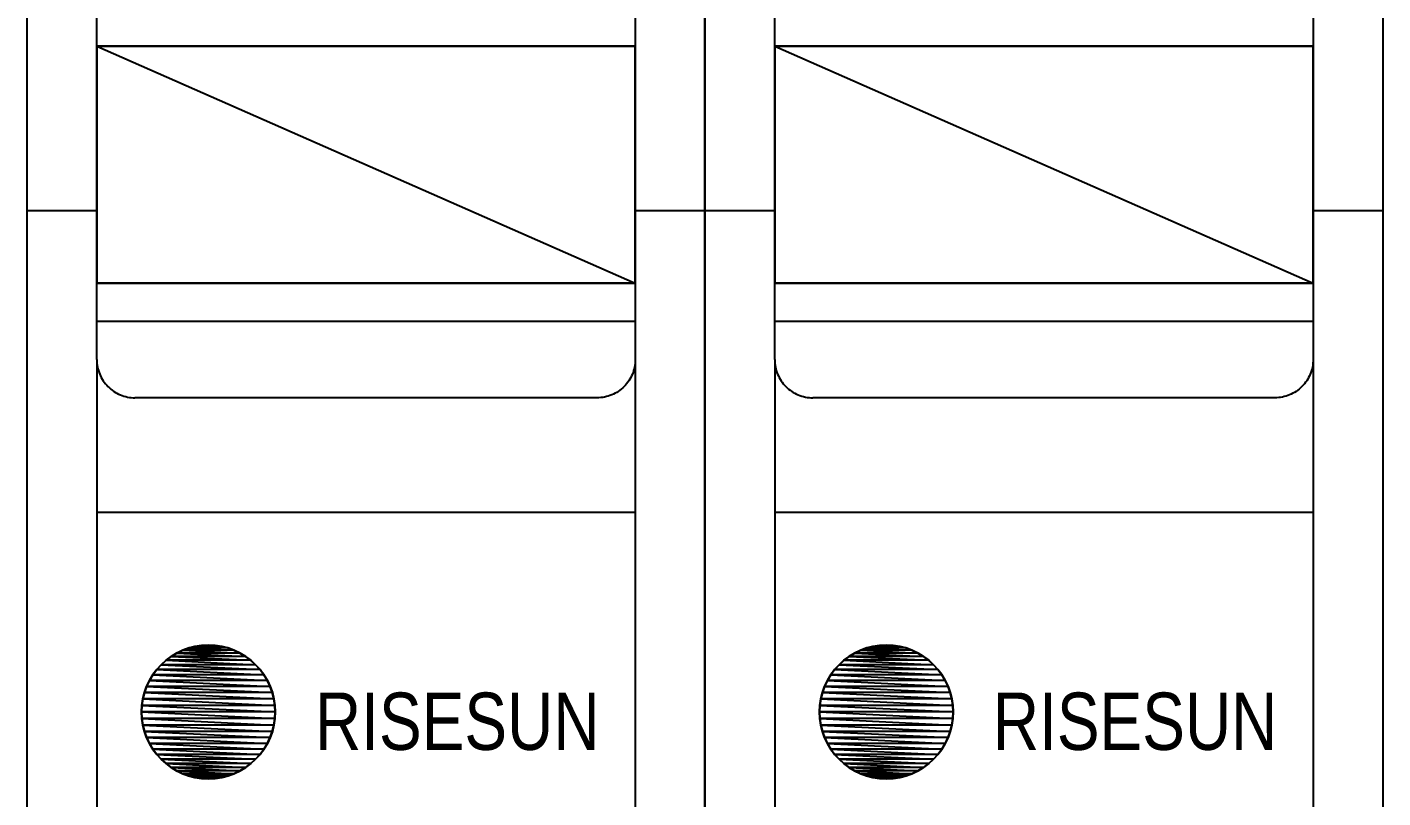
# Model space of a CAD drawing. Header units: millimetres. Extents: x -208796 to -83323, y 30910 to 103951.
# Drawn here: x -110485.06 to -110449.12, y 39875.86 to 39896.29 of the extents above; entities that cross this region are included whole.
import ezdxf

# ---------------------------------------------------------------- set-up
doc = ezdxf.new("R2010")
doc.units = ezdxf.units.MM
doc.header["$LTSCALE"] = 3
doc.linetypes.add('NEW_LINE159', pattern=[0.7, 0.5, -0.2])
doc.layers.add('DUT', color=7, linetype='Continuous')
doc.styles.add('Arial', font='arial.ttf')

# ---------------------------------------------------------------- blocks, each defined once
blk = doc.blocks.new('*U127')
for points in [[(-8.986, 0), (-8.986, 79.4816), (8.986, 79.4816), (8.986, 0), (-8.986, 0)], [(-7.1381, 60.1427), (-7.1381, 62.1677)], [(7.1382, 62.1677), (7.1382, 60.1427)], [(-7.1381, 60.1427), (7.1382, 60.1427)], [(-7.1381, 53.8652), (-7.1381, 60.1427)], [(7.1382, 60.1427), (7.1382, 53.8652)], [(-8.986, 55.789), (-7.1177, 55.789)], [(7.1177, 55.789), (8.986, 55.789)], [(-7.1381, 51.8402), (-7.1381, 53.8652)], [(7.1382, 53.8652), (-7.1381, 53.8652)], [(7.1382, 53.8652), (7.1382, 51.8402), (7.1382, 51.8402), (7.1368, 51.7901), (7.1332, 51.7402), (7.1269, 51.6908), (7.1185, 51.6419), (7.1075, 51.5937), (7.0943, 51.546), (7.0787, 51.4991), (7.061, 51.4528), (7.0409, 51.4077), (7.0187, 51.3636), (6.9943, 51.3206), (6.9679, 51.2786), (6.9392, 51.2381), (6.9087, 51.1986), (6.8761, 51.1607), (6.8416, 51.1242), (6.8416, 51.1242), (6.8051, 51.0897), (6.7672, 51.0571), (6.7277, 51.0266), (6.6872, 50.9979), (6.6452, 50.9715), (6.6022, 50.9471), (6.5581, 50.9249), (6.513, 50.9048), (6.4668, 50.8871), (6.4199, 50.8716), (6.3722, 50.8584), (6.324, 50.8474), (6.2751, 50.839), (6.2257, 50.8327), (6.1758, 50.8291), (6.1257, 50.8277), (-6.1256, 50.8277)], [(7.1382, 52.8527), (-7.1381, 52.8527)], [(-7.1381, 51.8402), (-7.1381, 51.8402), (-7.1369, 51.7901), (-7.1333, 51.7402), (-7.1273, 51.6908), (-7.1186, 51.6419), (-7.1078, 51.5937), (-7.0945, 51.546), (-7.079, 51.4991), (-7.0611, 51.4528), (-7.0412, 51.4077), (-7.019, 51.3636), (-6.9947, 51.3206), (-6.9681, 51.2786), (-6.9397, 51.2381), (-6.909, 51.1986), (-6.8764, 51.1607), (-6.8416, 51.1242), (-6.8416, 51.1242), (-6.8054, 51.0897), (-6.7675, 51.0571), (-6.7282, 51.0266), (-6.6875, 50.9979), (-6.6458, 50.9715), (-6.6026, 50.9471), (-6.5585, 50.9249), (-6.5132, 50.9048), (-6.4672, 50.8871), (-6.4203, 50.8716), (-6.3727, 50.8584), (-6.3242, 50.8474), (-6.2754, 50.839), (-6.2259, 50.8327), (-6.176, 50.8291), (-6.1256, 50.8277)], [(-7.1381, 51.8402), (-7.1381, 20.4526)], [(7.1382, 51.8402), (7.1382, 20.4526)], [(7.1382, 47.7902), (-7.1381, 47.7902)]]:
    blk.add_lwpolyline(points)
at = {"color": 144}
for points in [[(-7.1381, 60.1427), (7.1382, 60.1427)], [(-7.1381, 60.1427), (-7.1381, 60.1427)], [(-7.1381, 60.1427), (7.1382, 53.8652)], [(7.1382, 53.8652), (-7.1381, 53.8652), (-7.1381, 60.1427)], [(-7.1381, 60.1427), (7.1382, 53.8652)], [(7.1382, 53.8652), (7.1382, 60.1427), (-7.1381, 60.1427)], [(-7.1381, 60.1427), (7.1382, 60.1427)], [(-7.1381, 60.1427), (-7.1381, 53.8652)], [(7.1382, 60.1427), (7.1382, 53.8652)], [(-7.1381, 53.8652), (7.1382, 53.8652)], [(-7.1381, 53.8652), (-7.1381, 53.8652)], [(-7.1381, 53.8652), (7.1382, 53.8652)]]:
    blk.add_lwpolyline(points, dxfattribs=at)
at = {"color": 251, "linetype": 'NEW_LINE159'}
blk.add_lwpolyline([(-2.4074, 42.502), (-2.4074, 42.502), (-2.4166, 42.6833), (-2.4435, 42.8593), (-2.4872, 43.0291), (-2.5467, 43.1918), (-2.6215, 43.3468), (-2.7102, 43.4929), (-2.8123, 43.6293), (-2.9265, 43.755), (-3.0524, 43.8695), (-3.1888, 43.9714), (-3.3349, 44.0603), (-3.4897, 44.1348), (-3.6526, 44.1944), (-3.8223, 44.238), (-3.9983, 44.2649), (-4.1793, 44.2739), (-4.1793, 44.2739), (-4.3606, 44.2649), (-4.5366, 44.238), (-4.7064, 44.1944), (-4.8691, 44.1348), (-5.0241, 44.0603), (-5.1701, 43.9714), (-5.3065, 43.8695), (-5.4322, 43.755), (-5.5467, 43.6293), (-5.6486, 43.4929), (-5.7375, 43.3468), (-5.812, 43.1918), (-5.8716, 43.0291), (-5.9152, 42.8593), (-5.9421, 42.6833), (-5.9511, 42.502), (-5.9511, 42.502), (-5.9422, 42.321), (-5.9153, 42.145), (-5.8717, 41.9753), (-5.8121, 41.8124), (-5.7376, 41.6576), (-5.6487, 41.5115), (-5.5468, 41.3751), (-5.4323, 41.2492), (-5.3066, 41.135), (-5.1702, 41.0329), (-5.0241, 40.9442), (-4.8691, 40.8694), (-4.7064, 40.8099), (-4.5366, 40.7662), (-4.3606, 40.7393), (-4.1793, 40.7301), (-4.1793, 40.7301), (-3.9983, 40.7393), (-3.8223, 40.7662), (-3.6526, 40.8099), (-3.4897, 40.8694), (-3.3349, 40.9442), (-3.1888, 41.0329), (-3.0524, 41.135), (-2.9265, 41.2492), (-2.8123, 41.3751), (-2.7102, 41.5115), (-2.6215, 41.6576), (-2.5467, 41.8124), (-2.4872, 41.9753), (-2.4435, 42.145), (-2.4166, 42.321), (-2.4074, 42.502)], dxfattribs=at)
at = {"color": 251}
for points in [[(-3.6649, 44.1975), (-4.6936, 44.1975), (-4.5249, 44.2398)], [(-4.5249, 44.2398), (-4.6936, 44.1975)], [(-3.8336, 44.2398), (-4.5249, 44.2398), (-4.3529, 44.2653)], [(-4.3529, 44.2653), (-4.5249, 44.2398)], [(-4.5249, 44.2398), (-3.6649, 44.1975)], [(-4.5249, 44.2398), (-3.6649, 44.1975)], [(-3.6649, 44.1975), (-3.8336, 44.2398), (-4.5249, 44.2398)], [(-4.0056, 44.2653), (-4.3529, 44.2653), (-4.1793, 44.2739)], [(-4.1793, 44.2739), (-4.3529, 44.2653)], [(-4.3529, 44.2653), (-3.8336, 44.2398)], [(-4.3529, 44.2653), (-3.8336, 44.2398)], [(-3.8336, 44.2398), (-4.0056, 44.2653), (-4.3529, 44.2653)], [(-4.1793, 44.2739), (-4.0056, 44.2653)], [(-4.0056, 44.2653), (-4.1793, 44.2739)], [(-4.0056, 44.2653), (-3.8336, 44.2398)], [(-3.8336, 44.2398), (-3.6649, 44.1975)], [(-2.9264, 43.7549), (-5.4322, 43.7549), (-5.3033, 43.8716)], [(-5.3033, 43.8716), (-5.4322, 43.7549)], [(-3.0552, 43.8716), (-5.3033, 43.8716), (-5.1637, 43.9753)], [(-5.1637, 43.9753), (-5.3033, 43.8716)], [(-5.3033, 43.8716), (-2.9264, 43.7549)], [(-5.3033, 43.8716), (-2.9264, 43.7549)], [(-2.9264, 43.7549), (-3.0552, 43.8716), (-5.3033, 43.8716)], [(-3.1948, 43.9753), (-5.1637, 43.9753), (-5.0145, 44.0646)], [(-5.0145, 44.0646), (-5.1637, 43.9753)], [(-5.1637, 43.9753), (-3.0552, 43.8716)], [(-5.1637, 43.9753), (-3.0552, 43.8716)], [(-3.0552, 43.8716), (-3.1948, 43.9753), (-5.1637, 43.9753)], [(-3.344, 44.0646), (-5.0145, 44.0646), (-4.8573, 44.139)], [(-4.8573, 44.139), (-5.0145, 44.0646)], [(-5.0145, 44.0646), (-3.1948, 43.9753)], [(-5.0145, 44.0646), (-3.1948, 43.9753)], [(-3.1948, 43.9753), (-3.344, 44.0646), (-5.0145, 44.0646)], [(-3.5012, 44.139), (-4.8573, 44.139), (-4.6936, 44.1975)], [(-4.6936, 44.1975), (-4.8573, 44.139)], [(-4.8573, 44.139), (-3.344, 44.0646)], [(-4.8573, 44.139), (-3.344, 44.0646)], [(-3.344, 44.0646), (-3.5012, 44.139), (-4.8573, 44.139)], [(-4.6936, 44.1975), (-3.5012, 44.139)], [(-4.6936, 44.1975), (-3.5012, 44.139)], [(-3.5012, 44.139), (-3.6649, 44.1975), (-4.6936, 44.1975)], [(-3.6649, 44.1975), (-3.5012, 44.139)], [(-3.5012, 44.139), (-3.344, 44.0646)], [(-3.344, 44.0646), (-3.1948, 43.9753)], [(-3.1948, 43.9753), (-3.0552, 43.8716)], [(-3.0552, 43.8716), (-2.9264, 43.7549)], [(-2.706, 43.4864), (-5.6525, 43.4864), (-5.5489, 43.6261)], [(-5.5489, 43.6261), (-5.6525, 43.4864)], [(-2.8096, 43.6261), (-5.5489, 43.6261), (-5.4322, 43.7549)], [(-5.4322, 43.7549), (-5.5489, 43.6261)], [(-5.5489, 43.6261), (-2.706, 43.4864)], [(-5.5489, 43.6261), (-2.706, 43.4864)], [(-2.706, 43.4864), (-2.8096, 43.6261), (-5.5489, 43.6261)], [(-5.4322, 43.7549), (-2.8096, 43.6261)], [(-5.4322, 43.7549), (-2.8096, 43.6261)], [(-2.8096, 43.6261), (-2.9264, 43.7549), (-5.4322, 43.7549)], [(-2.9264, 43.7549), (-2.8096, 43.6261)], [(-2.8096, 43.6261), (-2.706, 43.4864)], [(-2.4837, 43.0163), (-5.8748, 43.0163), (-5.8163, 43.1801)], [(-5.8163, 43.1801), (-5.8748, 43.0163)], [(-2.5423, 43.1801), (-5.8163, 43.1801), (-5.7419, 43.3372)], [(-5.7419, 43.3372), (-5.8163, 43.1801)], [(-5.8163, 43.1801), (-2.4837, 43.0163)], [(-5.8163, 43.1801), (-2.4837, 43.0163)], [(-2.4837, 43.0163), (-2.5423, 43.1801), (-5.8163, 43.1801)], [(-2.6166, 43.3372), (-5.7419, 43.3372), (-5.6525, 43.4864)], [(-5.6525, 43.4864), (-5.7419, 43.3372)], [(-5.7419, 43.3372), (-2.5423, 43.1801)], [(-5.7419, 43.3372), (-2.5423, 43.1801)], [(-2.5423, 43.1801), (-2.6166, 43.3372), (-5.7419, 43.3372)], [(-5.6525, 43.4864), (-2.6166, 43.3372)], [(-5.6525, 43.4864), (-2.6166, 43.3372)], [(-2.6166, 43.3372), (-2.706, 43.4864), (-5.6525, 43.4864)], [(-2.706, 43.4864), (-2.6166, 43.3372)], [(-2.6166, 43.3372), (-2.5423, 43.1801)], [(-2.5423, 43.1801), (-2.4837, 43.0163)], [(-2.4159, 42.6756), (-5.9426, 42.6756), (-5.9171, 42.8476)], [(-5.9171, 42.8476), (-5.9426, 42.6756)], [(-2.4414, 42.8476), (-5.9171, 42.8476), (-5.8748, 43.0163)], [(-5.8748, 43.0163), (-5.9171, 42.8476)], [(-5.9171, 42.8476), (-2.4159, 42.6756)], [(-5.9171, 42.8476), (-2.4159, 42.6756)], [(-2.4159, 42.6756), (-2.4414, 42.8476), (-5.9171, 42.8476)], [(-5.8748, 43.0163), (-2.4414, 42.8476)], [(-5.8748, 43.0163), (-2.4414, 42.8476)], [(-2.4414, 42.8476), (-2.4837, 43.0163), (-5.8748, 43.0163)], [(-2.4837, 43.0163), (-2.4414, 42.8476)], [(-2.4414, 42.8476), (-2.4159, 42.6756)], [(-2.4074, 42.502), (-5.9511, 42.502), (-5.9426, 42.6756)], [(-5.9426, 42.6756), (-5.9511, 42.502)], [(-5.9511, 42.502), (-2.4159, 42.3283)], [(-2.4159, 42.3283), (-5.9426, 42.3283), (-5.9511, 42.502)], [(-5.9511, 42.502), (-2.4159, 42.3283)], [(-2.4159, 42.3283), (-2.4074, 42.502), (-5.9511, 42.502)], [(-5.9511, 42.502), (-5.9426, 42.3283)], [(-5.9426, 42.6756), (-2.4074, 42.502)], [(-5.9426, 42.6756), (-2.4074, 42.502)], [(-2.4074, 42.502), (-2.4159, 42.6756), (-5.9426, 42.6756)], [(-2.4159, 42.6756), (-2.4074, 42.502)], [(-2.4074, 42.502), (-2.4159, 42.3283)], [(-5.9426, 42.3283), (-2.4414, 42.1563)], [(-2.4414, 42.1563), (-5.9171, 42.1563), (-5.9426, 42.3283)], [(-5.9426, 42.3283), (-2.4414, 42.1563)], [(-2.4414, 42.1563), (-2.4159, 42.3283), (-5.9426, 42.3283)], [(-5.9426, 42.3283), (-5.9171, 42.1563)], [(-5.9171, 42.1563), (-2.4837, 41.9876)], [(-2.4837, 41.9876), (-5.8748, 41.9876), (-5.9171, 42.1563)], [(-5.9171, 42.1563), (-2.4837, 41.9876)], [(-2.4837, 41.9876), (-2.4414, 42.1563), (-5.9171, 42.1563)], [(-5.9171, 42.1563), (-5.8748, 41.9876)], [(-2.4414, 42.1563), (-2.4837, 41.9876)], [(-2.4159, 42.3283), (-2.4414, 42.1563)], [(-5.8748, 41.9876), (-2.5423, 41.8239)], [(-2.5423, 41.8239), (-5.8163, 41.8239), (-5.8748, 41.9876)], [(-5.8748, 41.9876), (-2.5423, 41.8239)], [(-2.5423, 41.8239), (-2.4837, 41.9876), (-5.8748, 41.9876)], [(-5.8748, 41.9876), (-5.8163, 41.8239)], [(-5.8163, 41.8239), (-2.6166, 41.6667)], [(-2.6166, 41.6667), (-5.7419, 41.6667), (-5.8163, 41.8239)], [(-5.8163, 41.8239), (-2.6166, 41.6667)], [(-2.6166, 41.6667), (-2.5423, 41.8239), (-5.8163, 41.8239)], [(-5.8163, 41.8239), (-5.7419, 41.6667)], [(-2.5423, 41.8239), (-2.6166, 41.6667)], [(-2.4837, 41.9876), (-2.5423, 41.8239)], [(-5.7419, 41.6667), (-2.706, 41.5176)], [(-2.706, 41.5176), (-5.6525, 41.5176), (-5.7419, 41.6667)], [(-5.7419, 41.6667), (-2.706, 41.5176)], [(-2.706, 41.5176), (-2.6166, 41.6667), (-5.7419, 41.6667)], [(-5.7419, 41.6667), (-5.6525, 41.5176)], [(-5.6525, 41.5176), (-2.8096, 41.3779)], [(-2.8096, 41.3779), (-5.5489, 41.3779), (-5.6525, 41.5176)], [(-5.6525, 41.5176), (-2.8096, 41.3779)], [(-2.8096, 41.3779), (-2.706, 41.5176), (-5.6525, 41.5176)], [(-5.6525, 41.5176), (-5.5489, 41.3779)], [(-5.5489, 41.3779), (-2.9264, 41.2491)], [(-2.9264, 41.2491), (-5.4322, 41.2491), (-5.5489, 41.3779)], [(-5.5489, 41.3779), (-2.9264, 41.2491)], [(-2.9264, 41.2491), (-2.8096, 41.3779), (-5.5489, 41.3779)], [(-5.5489, 41.3779), (-5.4322, 41.2491)], [(-2.8096, 41.3779), (-2.9264, 41.2491)], [(-2.706, 41.5176), (-2.8096, 41.3779)], [(-2.6166, 41.6667), (-2.706, 41.5176)], [(-5.4322, 41.2491), (-3.0552, 41.1323)], [(-3.0552, 41.1323), (-5.3033, 41.1323), (-5.4322, 41.2491)], [(-5.4322, 41.2491), (-3.0552, 41.1323)], [(-3.0552, 41.1323), (-2.9264, 41.2491), (-5.4322, 41.2491)], [(-5.4322, 41.2491), (-5.3033, 41.1323)], [(-5.3033, 41.1323), (-3.1948, 41.0287)], [(-3.1948, 41.0287), (-5.1637, 41.0287), (-5.3033, 41.1323)], [(-5.3033, 41.1323), (-3.1948, 41.0287)], [(-3.1948, 41.0287), (-3.0552, 41.1323), (-5.3033, 41.1323)], [(-5.3033, 41.1323), (-5.1637, 41.0287)], [(-5.1637, 41.0287), (-3.344, 40.9393)], [(-3.344, 40.9393), (-5.0145, 40.9393), (-5.1637, 41.0287)], [(-5.1637, 41.0287), (-3.344, 40.9393)], [(-3.344, 40.9393), (-3.1948, 41.0287), (-5.1637, 41.0287)], [(-5.1637, 41.0287), (-5.0145, 40.9393)], [(-3.1948, 41.0287), (-3.344, 40.9393)], [(-3.0552, 41.1323), (-3.1948, 41.0287)], [(-2.9264, 41.2491), (-3.0552, 41.1323)], [(-5.0145, 40.9393), (-3.5012, 40.865)], [(-3.5012, 40.865), (-4.8573, 40.865), (-5.0145, 40.9393)], [(-5.0145, 40.9393), (-3.5012, 40.865)], [(-3.5012, 40.865), (-3.344, 40.9393), (-5.0145, 40.9393)], [(-5.0145, 40.9393), (-4.8573, 40.865)], [(-4.8573, 40.865), (-3.6649, 40.8064)], [(-3.6649, 40.8064), (-4.6936, 40.8064), (-4.8573, 40.865)], [(-4.8573, 40.865), (-3.6649, 40.8064)], [(-3.6649, 40.8064), (-3.5012, 40.865), (-4.8573, 40.865)], [(-4.8573, 40.865), (-4.6936, 40.8064)], [(-4.6936, 40.8064), (-3.8336, 40.7641)], [(-3.8336, 40.7641), (-4.5249, 40.7641), (-4.6936, 40.8064)], [(-4.6936, 40.8064), (-3.8336, 40.7641)], [(-3.8336, 40.7641), (-3.6649, 40.8064), (-4.6936, 40.8064)], [(-4.6936, 40.8064), (-4.5249, 40.7641)], [(-4.5249, 40.7641), (-4.0056, 40.7386)], [(-4.0056, 40.7386), (-4.3529, 40.7386), (-4.5249, 40.7641)], [(-4.5249, 40.7641), (-4.0056, 40.7386)], [(-4.0056, 40.7386), (-3.8336, 40.7641), (-4.5249, 40.7641)], [(-4.5249, 40.7641), (-4.3529, 40.7386)], [(-4.3529, 40.7386), (-4.1793, 40.7301)], [(-4.1793, 40.7301), (-4.0056, 40.7386), (-4.3529, 40.7386)], [(-4.1793, 40.7301), (-4.3529, 40.7386)], [(-4.0056, 40.7386), (-4.1793, 40.7301)], [(-3.8336, 40.7641), (-4.0056, 40.7386)], [(-3.6649, 40.8064), (-3.8336, 40.7641)], [(-3.5012, 40.865), (-3.6649, 40.8064)], [(-3.344, 40.9393), (-3.5012, 40.865)]]:
    blk.add_lwpolyline(points, dxfattribs=at)
at = {"layer": 'DUT', "color": 251, "style": 'Arial', "oblique": 0, "width": 0.8}
blk.add_text('RISESUN', height=1.51855, dxfattribs=at).set_placement((-1.354, 41.497))
blk = doc.blocks.new('*U126')
for points in [[(-8.986, 0), (-8.986, 79.4816), (8.986, 79.4816), (8.986, 0), (-8.986, 0)], [(-7.1381, 60.1427), (-7.1381, 62.1677)], [(7.1382, 62.1677), (7.1382, 60.1427)], [(-7.1381, 60.1427), (7.1382, 60.1427)], [(-7.1381, 53.8652), (-7.1381, 60.1427)], [(7.1382, 60.1427), (7.1382, 53.8652)], [(-8.986, 55.789), (-7.1177, 55.789)], [(7.1177, 55.789), (8.986, 55.789)], [(-7.1381, 51.8402), (-7.1381, 53.8652)], [(7.1382, 53.8652), (-7.1381, 53.8652)], [(7.1382, 53.8652), (7.1382, 51.8402), (7.1382, 51.8402), (7.1368, 51.7901), (7.1332, 51.7402), (7.1269, 51.6908), (7.1185, 51.6419), (7.1075, 51.5937), (7.0943, 51.546), (7.0787, 51.4991), (7.061, 51.4528), (7.0409, 51.4077), (7.0187, 51.3636), (6.9943, 51.3206), (6.9679, 51.2786), (6.9392, 51.2381), (6.9087, 51.1986), (6.8761, 51.1607), (6.8416, 51.1242), (6.8416, 51.1242), (6.8051, 51.0897), (6.7672, 51.0571), (6.7277, 51.0266), (6.6872, 50.9979), (6.6452, 50.9715), (6.6022, 50.9471), (6.5581, 50.9249), (6.513, 50.9048), (6.4668, 50.8871), (6.4199, 50.8716), (6.3722, 50.8584), (6.324, 50.8474), (6.2751, 50.839), (6.2257, 50.8327), (6.1758, 50.8291), (6.1257, 50.8277), (-6.1256, 50.8277)], [(7.1382, 52.8527), (-7.1381, 52.8527)], [(-7.1381, 51.8402), (-7.1381, 51.8402), (-7.1369, 51.7901), (-7.1333, 51.7402), (-7.1273, 51.6908), (-7.1186, 51.6419), (-7.1078, 51.5937), (-7.0945, 51.546), (-7.079, 51.4991), (-7.0611, 51.4528), (-7.0412, 51.4077), (-7.019, 51.3636), (-6.9947, 51.3206), (-6.9681, 51.2786), (-6.9397, 51.2381), (-6.909, 51.1986), (-6.8764, 51.1607), (-6.8416, 51.1242), (-6.8416, 51.1242), (-6.8054, 51.0897), (-6.7675, 51.0571), (-6.7282, 51.0266), (-6.6875, 50.9979), (-6.6458, 50.9715), (-6.6026, 50.9471), (-6.5585, 50.9249), (-6.5132, 50.9048), (-6.4672, 50.8871), (-6.4203, 50.8716), (-6.3727, 50.8584), (-6.3242, 50.8474), (-6.2754, 50.839), (-6.2259, 50.8327), (-6.176, 50.8291), (-6.1256, 50.8277)], [(-7.1381, 51.8402), (-7.1381, 20.4526)], [(7.1382, 51.8402), (7.1382, 20.4526)], [(7.1382, 47.7902), (-7.1381, 47.7902)]]:
    blk.add_lwpolyline(points)
at = {"color": 144}
for points in [[(-7.1381, 60.1427), (7.1382, 60.1427)], [(-7.1381, 60.1427), (-7.1381, 60.1427)], [(-7.1381, 60.1427), (7.1382, 53.8652)], [(7.1382, 53.8652), (-7.1381, 53.8652), (-7.1381, 60.1427)], [(-7.1381, 60.1427), (7.1382, 53.8652)], [(7.1382, 53.8652), (7.1382, 60.1427), (-7.1381, 60.1427)], [(-7.1381, 60.1427), (7.1382, 60.1427)], [(-7.1381, 60.1427), (-7.1381, 53.8652)], [(7.1382, 60.1427), (7.1382, 53.8652)], [(-7.1381, 53.8652), (7.1382, 53.8652)], [(-7.1381, 53.8652), (-7.1381, 53.8652)], [(-7.1381, 53.8652), (7.1382, 53.8652)]]:
    blk.add_lwpolyline(points, dxfattribs=at)
at = {"color": 251, "linetype": 'NEW_LINE159'}
blk.add_lwpolyline([(-2.4074, 42.502), (-2.4074, 42.502), (-2.4166, 42.6833), (-2.4435, 42.8593), (-2.4872, 43.0291), (-2.5467, 43.1918), (-2.6215, 43.3468), (-2.7102, 43.4929), (-2.8123, 43.6293), (-2.9265, 43.755), (-3.0524, 43.8695), (-3.1888, 43.9714), (-3.3349, 44.0603), (-3.4897, 44.1348), (-3.6526, 44.1944), (-3.8223, 44.238), (-3.9983, 44.2649), (-4.1793, 44.2739), (-4.1793, 44.2739), (-4.3606, 44.2649), (-4.5366, 44.238), (-4.7064, 44.1944), (-4.8691, 44.1348), (-5.0241, 44.0603), (-5.1701, 43.9714), (-5.3065, 43.8695), (-5.4322, 43.755), (-5.5467, 43.6293), (-5.6486, 43.4929), (-5.7375, 43.3468), (-5.812, 43.1918), (-5.8716, 43.0291), (-5.9152, 42.8593), (-5.9421, 42.6833), (-5.9511, 42.502), (-5.9511, 42.502), (-5.9422, 42.321), (-5.9153, 42.145), (-5.8717, 41.9753), (-5.8121, 41.8124), (-5.7376, 41.6576), (-5.6487, 41.5115), (-5.5468, 41.3751), (-5.4323, 41.2492), (-5.3066, 41.135), (-5.1702, 41.0329), (-5.0241, 40.9442), (-4.8691, 40.8694), (-4.7064, 40.8099), (-4.5366, 40.7662), (-4.3606, 40.7393), (-4.1793, 40.7301), (-4.1793, 40.7301), (-3.9983, 40.7393), (-3.8223, 40.7662), (-3.6526, 40.8099), (-3.4897, 40.8694), (-3.3349, 40.9442), (-3.1888, 41.0329), (-3.0524, 41.135), (-2.9265, 41.2492), (-2.8123, 41.3751), (-2.7102, 41.5115), (-2.6215, 41.6576), (-2.5467, 41.8124), (-2.4872, 41.9753), (-2.4435, 42.145), (-2.4166, 42.321), (-2.4074, 42.502)], dxfattribs=at)
at = {"color": 251}
for points in [[(-3.6649, 44.1975), (-4.6936, 44.1975), (-4.5249, 44.2398)], [(-4.5249, 44.2398), (-4.6936, 44.1975)], [(-3.8336, 44.2398), (-4.5249, 44.2398), (-4.3529, 44.2653)], [(-4.3529, 44.2653), (-4.5249, 44.2398)], [(-4.5249, 44.2398), (-3.6649, 44.1975)], [(-4.5249, 44.2398), (-3.6649, 44.1975)], [(-3.6649, 44.1975), (-3.8336, 44.2398), (-4.5249, 44.2398)], [(-4.0056, 44.2653), (-4.3529, 44.2653), (-4.1793, 44.2739)], [(-4.1793, 44.2739), (-4.3529, 44.2653)], [(-4.3529, 44.2653), (-3.8336, 44.2398)], [(-4.3529, 44.2653), (-3.8336, 44.2398)], [(-3.8336, 44.2398), (-4.0056, 44.2653), (-4.3529, 44.2653)], [(-4.1793, 44.2739), (-4.0056, 44.2653)], [(-4.0056, 44.2653), (-4.1793, 44.2739)], [(-4.0056, 44.2653), (-3.8336, 44.2398)], [(-3.8336, 44.2398), (-3.6649, 44.1975)], [(-2.9264, 43.7549), (-5.4322, 43.7549), (-5.3033, 43.8716)], [(-5.3033, 43.8716), (-5.4322, 43.7549)], [(-3.0552, 43.8716), (-5.3033, 43.8716), (-5.1637, 43.9753)], [(-5.1637, 43.9753), (-5.3033, 43.8716)], [(-5.3033, 43.8716), (-2.9264, 43.7549)], [(-5.3033, 43.8716), (-2.9264, 43.7549)], [(-2.9264, 43.7549), (-3.0552, 43.8716), (-5.3033, 43.8716)], [(-3.1948, 43.9753), (-5.1637, 43.9753), (-5.0145, 44.0646)], [(-5.0145, 44.0646), (-5.1637, 43.9753)], [(-5.1637, 43.9753), (-3.0552, 43.8716)], [(-5.1637, 43.9753), (-3.0552, 43.8716)], [(-3.0552, 43.8716), (-3.1948, 43.9753), (-5.1637, 43.9753)], [(-3.344, 44.0646), (-5.0145, 44.0646), (-4.8573, 44.139)], [(-4.8573, 44.139), (-5.0145, 44.0646)], [(-5.0145, 44.0646), (-3.1948, 43.9753)], [(-5.0145, 44.0646), (-3.1948, 43.9753)], [(-3.1948, 43.9753), (-3.344, 44.0646), (-5.0145, 44.0646)], [(-3.5012, 44.139), (-4.8573, 44.139), (-4.6936, 44.1975)], [(-4.6936, 44.1975), (-4.8573, 44.139)], [(-4.8573, 44.139), (-3.344, 44.0646)], [(-4.8573, 44.139), (-3.344, 44.0646)], [(-3.344, 44.0646), (-3.5012, 44.139), (-4.8573, 44.139)], [(-4.6936, 44.1975), (-3.5012, 44.139)], [(-4.6936, 44.1975), (-3.5012, 44.139)], [(-3.5012, 44.139), (-3.6649, 44.1975), (-4.6936, 44.1975)], [(-3.6649, 44.1975), (-3.5012, 44.139)], [(-3.5012, 44.139), (-3.344, 44.0646)], [(-3.344, 44.0646), (-3.1948, 43.9753)], [(-3.1948, 43.9753), (-3.0552, 43.8716)], [(-3.0552, 43.8716), (-2.9264, 43.7549)], [(-2.706, 43.4864), (-5.6525, 43.4864), (-5.5489, 43.6261)], [(-5.5489, 43.6261), (-5.6525, 43.4864)], [(-2.8096, 43.6261), (-5.5489, 43.6261), (-5.4322, 43.7549)], [(-5.4322, 43.7549), (-5.5489, 43.6261)], [(-5.5489, 43.6261), (-2.706, 43.4864)], [(-5.5489, 43.6261), (-2.706, 43.4864)], [(-2.706, 43.4864), (-2.8096, 43.6261), (-5.5489, 43.6261)], [(-5.4322, 43.7549), (-2.8096, 43.6261)], [(-5.4322, 43.7549), (-2.8096, 43.6261)], [(-2.8096, 43.6261), (-2.9264, 43.7549), (-5.4322, 43.7549)], [(-2.9264, 43.7549), (-2.8096, 43.6261)], [(-2.8096, 43.6261), (-2.706, 43.4864)], [(-2.4837, 43.0163), (-5.8748, 43.0163), (-5.8163, 43.1801)], [(-5.8163, 43.1801), (-5.8748, 43.0163)], [(-2.5423, 43.1801), (-5.8163, 43.1801), (-5.7419, 43.3372)], [(-5.7419, 43.3372), (-5.8163, 43.1801)], [(-5.8163, 43.1801), (-2.4837, 43.0163)], [(-5.8163, 43.1801), (-2.4837, 43.0163)], [(-2.4837, 43.0163), (-2.5423, 43.1801), (-5.8163, 43.1801)], [(-2.6166, 43.3372), (-5.7419, 43.3372), (-5.6525, 43.4864)], [(-5.6525, 43.4864), (-5.7419, 43.3372)], [(-5.7419, 43.3372), (-2.5423, 43.1801)], [(-5.7419, 43.3372), (-2.5423, 43.1801)], [(-2.5423, 43.1801), (-2.6166, 43.3372), (-5.7419, 43.3372)], [(-5.6525, 43.4864), (-2.6166, 43.3372)], [(-5.6525, 43.4864), (-2.6166, 43.3372)], [(-2.6166, 43.3372), (-2.706, 43.4864), (-5.6525, 43.4864)], [(-2.706, 43.4864), (-2.6166, 43.3372)], [(-2.6166, 43.3372), (-2.5423, 43.1801)], [(-2.5423, 43.1801), (-2.4837, 43.0163)], [(-2.4159, 42.6756), (-5.9426, 42.6756), (-5.9171, 42.8476)], [(-5.9171, 42.8476), (-5.9426, 42.6756)], [(-2.4414, 42.8476), (-5.9171, 42.8476), (-5.8748, 43.0163)], [(-5.8748, 43.0163), (-5.9171, 42.8476)], [(-5.9171, 42.8476), (-2.4159, 42.6756)], [(-5.9171, 42.8476), (-2.4159, 42.6756)], [(-2.4159, 42.6756), (-2.4414, 42.8476), (-5.9171, 42.8476)], [(-5.8748, 43.0163), (-2.4414, 42.8476)], [(-5.8748, 43.0163), (-2.4414, 42.8476)], [(-2.4414, 42.8476), (-2.4837, 43.0163), (-5.8748, 43.0163)], [(-2.4837, 43.0163), (-2.4414, 42.8476)], [(-2.4414, 42.8476), (-2.4159, 42.6756)], [(-2.4074, 42.502), (-5.9511, 42.502), (-5.9426, 42.6756)], [(-5.9426, 42.6756), (-5.9511, 42.502)], [(-5.9511, 42.502), (-2.4159, 42.3283)], [(-2.4159, 42.3283), (-5.9426, 42.3283), (-5.9511, 42.502)], [(-5.9511, 42.502), (-2.4159, 42.3283)], [(-2.4159, 42.3283), (-2.4074, 42.502), (-5.9511, 42.502)], [(-5.9511, 42.502), (-5.9426, 42.3283)], [(-5.9426, 42.6756), (-2.4074, 42.502)], [(-5.9426, 42.6756), (-2.4074, 42.502)], [(-2.4074, 42.502), (-2.4159, 42.6756), (-5.9426, 42.6756)], [(-2.4159, 42.6756), (-2.4074, 42.502)], [(-2.4074, 42.502), (-2.4159, 42.3283)], [(-5.9426, 42.3283), (-2.4414, 42.1563)], [(-2.4414, 42.1563), (-5.9171, 42.1563), (-5.9426, 42.3283)], [(-5.9426, 42.3283), (-2.4414, 42.1563)], [(-2.4414, 42.1563), (-2.4159, 42.3283), (-5.9426, 42.3283)], [(-5.9426, 42.3283), (-5.9171, 42.1563)], [(-5.9171, 42.1563), (-2.4837, 41.9876)], [(-2.4837, 41.9876), (-5.8748, 41.9876), (-5.9171, 42.1563)], [(-5.9171, 42.1563), (-2.4837, 41.9876)], [(-2.4837, 41.9876), (-2.4414, 42.1563), (-5.9171, 42.1563)], [(-5.9171, 42.1563), (-5.8748, 41.9876)], [(-2.4414, 42.1563), (-2.4837, 41.9876)], [(-2.4159, 42.3283), (-2.4414, 42.1563)], [(-5.8748, 41.9876), (-2.5423, 41.8239)], [(-2.5423, 41.8239), (-5.8163, 41.8239), (-5.8748, 41.9876)], [(-5.8748, 41.9876), (-2.5423, 41.8239)], [(-2.5423, 41.8239), (-2.4837, 41.9876), (-5.8748, 41.9876)], [(-5.8748, 41.9876), (-5.8163, 41.8239)], [(-5.8163, 41.8239), (-2.6166, 41.6667)], [(-2.6166, 41.6667), (-5.7419, 41.6667), (-5.8163, 41.8239)], [(-5.8163, 41.8239), (-2.6166, 41.6667)], [(-2.6166, 41.6667), (-2.5423, 41.8239), (-5.8163, 41.8239)], [(-5.8163, 41.8239), (-5.7419, 41.6667)], [(-2.5423, 41.8239), (-2.6166, 41.6667)], [(-2.4837, 41.9876), (-2.5423, 41.8239)], [(-5.7419, 41.6667), (-2.706, 41.5176)], [(-2.706, 41.5176), (-5.6525, 41.5176), (-5.7419, 41.6667)], [(-5.7419, 41.6667), (-2.706, 41.5176)], [(-2.706, 41.5176), (-2.6166, 41.6667), (-5.7419, 41.6667)], [(-5.7419, 41.6667), (-5.6525, 41.5176)], [(-5.6525, 41.5176), (-2.8096, 41.3779)], [(-2.8096, 41.3779), (-5.5489, 41.3779), (-5.6525, 41.5176)], [(-5.6525, 41.5176), (-2.8096, 41.3779)], [(-2.8096, 41.3779), (-2.706, 41.5176), (-5.6525, 41.5176)], [(-5.6525, 41.5176), (-5.5489, 41.3779)], [(-5.5489, 41.3779), (-2.9264, 41.2491)], [(-2.9264, 41.2491), (-5.4322, 41.2491), (-5.5489, 41.3779)], [(-5.5489, 41.3779), (-2.9264, 41.2491)], [(-2.9264, 41.2491), (-2.8096, 41.3779), (-5.5489, 41.3779)], [(-5.5489, 41.3779), (-5.4322, 41.2491)], [(-2.8096, 41.3779), (-2.9264, 41.2491)], [(-2.706, 41.5176), (-2.8096, 41.3779)], [(-2.6166, 41.6667), (-2.706, 41.5176)], [(-5.4322, 41.2491), (-3.0552, 41.1323)], [(-3.0552, 41.1323), (-5.3033, 41.1323), (-5.4322, 41.2491)], [(-5.4322, 41.2491), (-3.0552, 41.1323)], [(-3.0552, 41.1323), (-2.9264, 41.2491), (-5.4322, 41.2491)], [(-5.4322, 41.2491), (-5.3033, 41.1323)], [(-5.3033, 41.1323), (-3.1948, 41.0287)], [(-3.1948, 41.0287), (-5.1637, 41.0287), (-5.3033, 41.1323)], [(-5.3033, 41.1323), (-3.1948, 41.0287)], [(-3.1948, 41.0287), (-3.0552, 41.1323), (-5.3033, 41.1323)], [(-5.3033, 41.1323), (-5.1637, 41.0287)], [(-5.1637, 41.0287), (-3.344, 40.9393)], [(-3.344, 40.9393), (-5.0145, 40.9393), (-5.1637, 41.0287)], [(-5.1637, 41.0287), (-3.344, 40.9393)], [(-3.344, 40.9393), (-3.1948, 41.0287), (-5.1637, 41.0287)], [(-5.1637, 41.0287), (-5.0145, 40.9393)], [(-3.1948, 41.0287), (-3.344, 40.9393)], [(-3.0552, 41.1323), (-3.1948, 41.0287)], [(-2.9264, 41.2491), (-3.0552, 41.1323)], [(-5.0145, 40.9393), (-3.5012, 40.865)], [(-3.5012, 40.865), (-4.8573, 40.865), (-5.0145, 40.9393)], [(-5.0145, 40.9393), (-3.5012, 40.865)], [(-3.5012, 40.865), (-3.344, 40.9393), (-5.0145, 40.9393)], [(-5.0145, 40.9393), (-4.8573, 40.865)], [(-4.8573, 40.865), (-3.6649, 40.8064)], [(-3.6649, 40.8064), (-4.6936, 40.8064), (-4.8573, 40.865)], [(-4.8573, 40.865), (-3.6649, 40.8064)], [(-3.6649, 40.8064), (-3.5012, 40.865), (-4.8573, 40.865)], [(-4.8573, 40.865), (-4.6936, 40.8064)], [(-4.6936, 40.8064), (-3.8336, 40.7641)], [(-3.8336, 40.7641), (-4.5249, 40.7641), (-4.6936, 40.8064)], [(-4.6936, 40.8064), (-3.8336, 40.7641)], [(-3.8336, 40.7641), (-3.6649, 40.8064), (-4.6936, 40.8064)], [(-4.6936, 40.8064), (-4.5249, 40.7641)], [(-4.5249, 40.7641), (-4.0056, 40.7386)], [(-4.0056, 40.7386), (-4.3529, 40.7386), (-4.5249, 40.7641)], [(-4.5249, 40.7641), (-4.0056, 40.7386)], [(-4.0056, 40.7386), (-3.8336, 40.7641), (-4.5249, 40.7641)], [(-4.5249, 40.7641), (-4.3529, 40.7386)], [(-4.3529, 40.7386), (-4.1793, 40.7301)], [(-4.1793, 40.7301), (-4.0056, 40.7386), (-4.3529, 40.7386)], [(-4.1793, 40.7301), (-4.3529, 40.7386)], [(-4.0056, 40.7386), (-4.1793, 40.7301)], [(-3.8336, 40.7641), (-4.0056, 40.7386)], [(-3.6649, 40.8064), (-3.8336, 40.7641)], [(-3.5012, 40.865), (-3.6649, 40.8064)], [(-3.344, 40.9393), (-3.5012, 40.865)]]:
    blk.add_lwpolyline(points, dxfattribs=at)
at = {"layer": 'DUT', "color": 251, "style": 'Arial', "oblique": 0, "width": 0.8}
blk.add_text('RISESUN', height=1.51855, dxfattribs=at).set_placement((-1.354, 41.497))

msp = doc.modelspace()

# ---------------------------------------------------------------- block references
for name, p in [('*U127', (-110476.079, 39835.637)), ('*U126', (-110458.107, 39835.637))]:
    msp.add_blockref(name, p)

doc.saveas('drawing.dxf')
